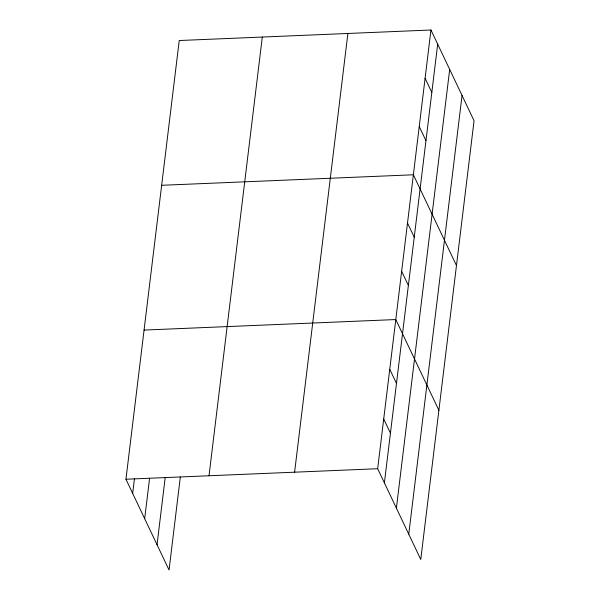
<?xml version="1.0" encoding="UTF-8"?>
<svg xmlns="http://www.w3.org/2000/svg" width="600" height="600" viewBox="0 0 600 600"><rect width="100%" height="100%" fill="white"/><g stroke="black" fill="none" stroke-linecap="round" stroke-linejoin="round"><path stroke-width="0.9" d="M180.337 477L169.042 570L125.948 479.235L179.235 40.523L430.957 30L474.053 120.765L420.765 559.477L377.67 468.72L430.957 30M132.667 493.403L134.46 478.665M144.675 518.678L149.595 478.162M157.042 544.725L165.203 477.502M209.017 475.763L262.305 37.05M294.6 472.192L347.888 33.473M384.397 482.88L437.685 44.16M396.397 508.155L449.685 69.442M408.765 534.202L462.053 95.483M161.648 185.295L413.37 174.78L456.472 265.538M144.06 330.075L395.79 319.553L438.885 410.317M125.948 479.235L377.67 468.72M425.092 78.262L431.82 92.422M419.235 126.517L425.955 140.678M407.513 223.035L414.232 237.195M401.647 271.298L408.375 285.457M389.752 369.278L396.472 383.438M383.707 418.995L390.435 433.155"/></g></svg>
